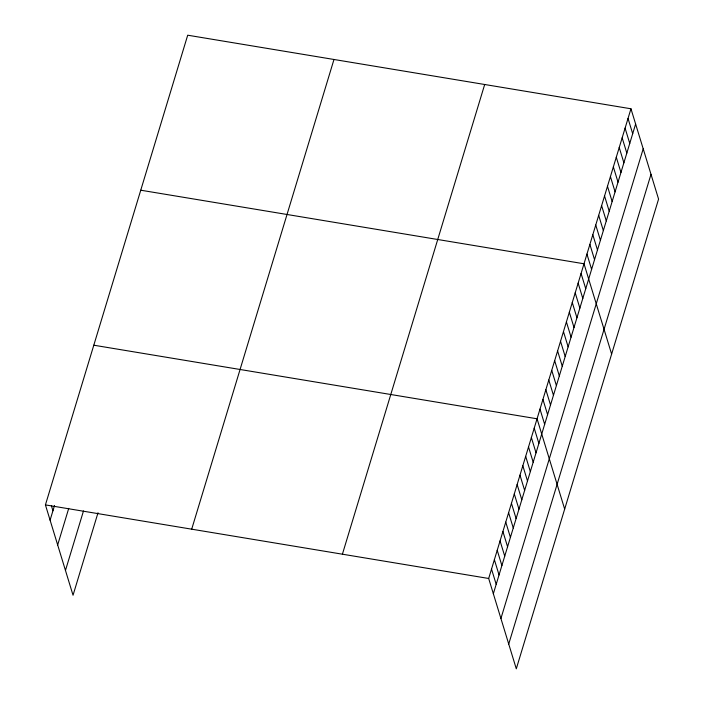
<?xml version="1.0" encoding="UTF-8"?>
<svg xmlns="http://www.w3.org/2000/svg" width="704" height="704" viewBox="0 0 704 704"><rect width="100%" height="100%" fill="white"/><g stroke="black" fill="none" stroke-linecap="round" stroke-linejoin="round"><path stroke-width="1.06" d="M98.014 512.758L73.04 595.223L45.426 504.9L187.704 35.2L630.96 108.777L658.574 199.1L516.296 668.8L488.682 578.477L630.96 108.777M50.09 520.159L54.516 505.542M57.666 544.931L68.728 508.394M65.463 570.451L83.486 510.954M191.699 529.179L333.978 59.479M342.408 554.198L484.686 84.498M493.346 593.736L635.624 124.036M500.922 618.508L643.201 148.808M508.728 644.028L650.998 174.328M140.747 190.203L584.012 263.78L611.626 354.103M93.799 345.206L537.055 418.783L564.67 509.098M45.426 504.9L488.682 578.477M628.03 118.466L632.694 133.725M625.09 128.154L629.754 143.414M622.16 137.843L626.824 153.102M619.221 147.532L623.885 162.791M616.29 157.221L620.954 172.471M613.351 166.91L618.015 182.16M610.421 176.59L615.085 191.849M607.482 186.278L612.146 201.538M604.551 195.967L609.215 211.226M601.612 205.656L606.285 220.915M598.682 215.345L603.346 230.604M595.751 225.034L600.415 240.284M592.812 234.722L597.476 249.973M589.882 244.402L594.546 259.662M586.942 254.091L591.606 269.35M581.073 273.469L585.737 288.728M578.142 283.158L582.806 298.417M575.203 292.846L579.867 308.106M572.273 302.535L576.937 317.786M569.334 312.215L573.998 327.474M566.403 321.904L571.067 337.163M563.464 331.593L568.137 346.852M560.534 341.282L565.198 356.541M557.603 350.97L562.267 366.23M554.664 360.659L559.328 375.918M551.734 370.348L556.398 385.598M548.794 380.028L553.458 395.287M545.864 389.717L550.528 404.976M542.925 399.406L547.589 414.665M539.994 409.094L544.658 424.354M534.213 428.173L538.877 443.432M531.37 437.571L536.034 452.83M528.519 446.961L533.183 462.22M525.677 456.359L530.341 471.618M522.834 465.749L527.498 481.008M519.983 475.147L524.647 490.406M517.141 484.537L521.805 499.796M514.29 493.935L518.962 509.194M511.447 503.325L516.111 518.584M508.605 512.723L513.269 527.982M505.754 522.113L510.418 537.372M502.911 531.511L507.575 546.77M500.069 540.901L504.733 556.16M497.218 550.299L501.882 565.558M494.375 559.689L499.039 574.948M491.533 569.087L496.197 584.346M51.383 505.674L52.932 510.761"/></g></svg>
